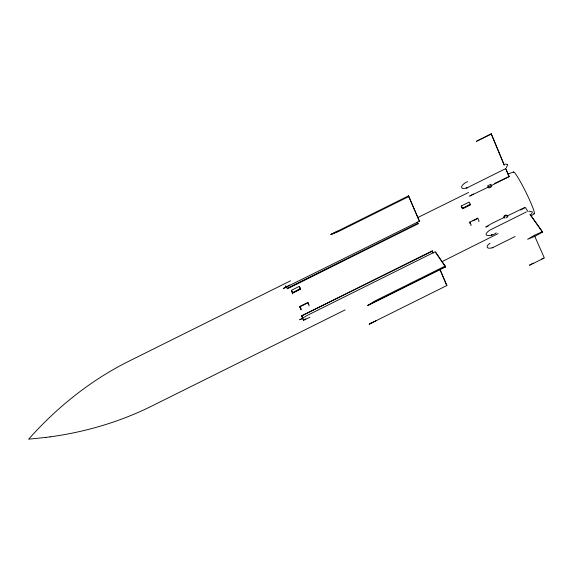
<?xml version="1.0" encoding="UTF-8"?>
<svg xmlns="http://www.w3.org/2000/svg" width="573" height="573" viewBox="0 0 573 573"><rect width="100%" height="100%" fill="white"/><g stroke="black" fill="none" stroke-linecap="round" stroke-linejoin="round"><path stroke-width="0.86" d="M292.753 293.97L292.151 291.757L292.667 292.753L300.567 288.828L299.271 286.636M470.454 204.869L462.561 208.794L462.039 207.798L462.533 208.45L470.433 204.525L469.158 202.076L461.258 206.001L461.609 207.72M531.407 214.238L532.389 211.895L529.187 211.229M506.339 167.638L507.678 164.601M299.292 286.378L291.392 290.31L291.743 292.029M308.976 305.982L309.098 305.087L307.851 302.458L299.951 306.383L300.524 308.102L300.001 307.107L300.066 307.973M470.942 225.604L471.063 224.709L469.817 222.08L477.717 218.155L478.964 220.777L478.842 221.679M419.422 221.214L408.52 195.866L419.422 221.214L283.313 288.513L289.58 285.075M440.085 269.561L446.84 285.547L440.021 269.768M489.972 243.181C484.4 247.171 487.838 249.542 492.959 247.515L515.177 236.463M367.909 305.373L374.434 301.24L445.171 266.058L445.529 266.767L367.909 305.373L445.529 266.767M530.942 215.842L534.301 213.736M446.897 285.504L369.227 324.153L372.128 322.348M473.434 193.968L469.609 196.124L488.712 186.92M533.162 263.179L529.423 265.27L544.35 257.986L534.609 235.947M542.531 232.079L534.767 236.384L527.604 239.292L534.308 235.302L542.38 231.728L542.531 232.079L530.132 214.589M491.376 134.025L476.45 141.309L491.233 133.817L504.254 165.067M504.763 169.085L467.367 187.693C457.598 190.909 461.967 183.525 467.589 181.705M520.585 210.005L524.517 208.006M491.068 185.724L509.139 176.591L505.615 168.333M441.84 261.739L498.059 233.605M369.227 324.153L376.16 320.687M408.871 196.51L338.127 231.693L330.9 234.472L408.52 195.866M290.568 280.791L129.169 361.076C90.885 380.085 56.949 407.26 28.65 439.183L45.897 437.414M488.132 185.609L490.961 184.198C491.971 186.254 488.554 187.808 487.422 185.96M287.259 288.269L417.867 223.305L418.075 223.807L287.467 288.771L286.292 286.822M292.667 292.753L300.539 288.455M462.533 208.45L470.404 204.153M292.696 293.104L300.589 289.172L300.044 287.832L300.567 288.828M299.98 306.756L306.297 303.618M473.004 220.884L476.951 218.915M302.838 318.524A29.81 2.679 63.6 0 0 302.637 318.058L301.613 315.866L432.221 250.902L432.837 252.149M301.613 315.866L432.414 251.182M505.88 217.898L507.291 217.196M302.028 316.826L302.236 317.299A29.173 2.621 63.6 0 1 303.017 319.132L303.382 320.013L305.789 318.824M303.382 320.013L303.597 320.336L310.007 317.148M526.415 211.931L489.629 230.231C480.024 237.222 492.436 236.427 496.189 232.846M345.118 309.893L151.659 406.114C119.814 421.95 85.255 432.071 50.052 436.87M330.9 234.472L337.719 231.098M417.803 217.547L468.556 192.456M494.75 183.374L509.139 176.591M503.76 217.647L491.87 223.406L485.761 227.066L488.217 226.077M506.926 216.107L525.155 207.268L528.12 211.716M541.793 258.896L543.405 258.151M490.058 187.708L491.62 186.511A1.984 1.067 -23.1 0 0 491.72 186.239M302.651 318.545L299.65 319.813L307.465 315.3L435.337 251.697L445.171 266.058M466.673 187.973L467.317 187.708L466.723 187.958M492.264 247.801L492.902 247.536L492.314 247.78M508.101 174.034L513.458 171.986M489.643 187.829L488.855 187.887M45.84 437.421L50.116 436.855M461.258 206.001L462.511 208.078M291.392 290.31L292.645 292.38M505.286 164.043L507.671 164.601M507.184 215.613C505.887 214.101 503.115 215.871 503.839 217.69M285.927 286.307L285.583 285.834L285.812 286.357M529.989 214.252L542.38 231.728M435.774 252.722L445.608 267.082M417.08 222.131L417.867 223.305M417.302 222.639L418.075 223.807M508 216.838C507.098 214.631 503.61 215.906 504.319 218.177M469.867 222.797L470.39 223.792L469.817 222.08M308.396 303.826L307.851 302.458M307.902 303.174L308.424 304.17M299.951 306.383L301.197 309.012L301.076 309.914L300.581 308.969M301.806 316.138L302.021 316.625M432.221 250.902L433.245 253.094M432.844 252.335L433.045 252.8M505.801 168.892L509.01 176.398M491.233 133.817L504.125 164.874M303.597 320.336L303.411 319.892A29.81 2.679 63.6 0 0 303.031 318.989M477.717 218.155L477.739 218.521M488.268 187.7A1.984 1.067 -23.1 0 1 488.089 187.521M513.344 172.215A23.335 2.099 63.6 0 1 526.078 192.578A23.335 2.099 63.6 0 1 533.771 213.593M491.963 234.937L491.326 235.195L491.963 234.937"/></g></svg>
